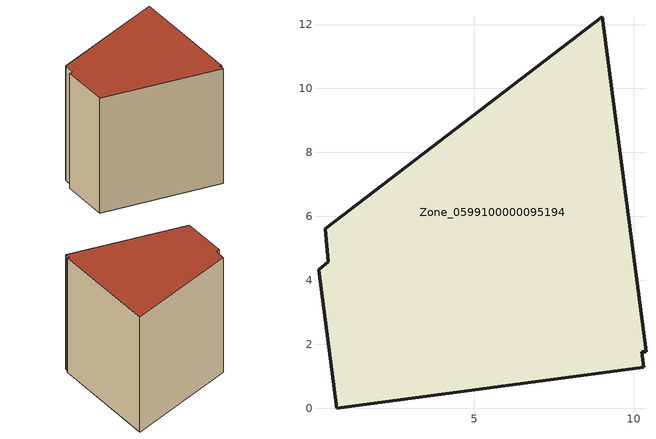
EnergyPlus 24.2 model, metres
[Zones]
Zone_0599100000095194
 floor ground (C_G): 0.44,4.58 0.35,5.61 9.01,12.24 10.38,1.76 10.24,1.77 10.3,1.28 0.7,0 0.13,4.33 z0
 wall outside (C_F): 0.7,0 10.3,1.28 10.24,1.77 10.38,1.76 9.01,12.24 0.35,5.61 0.44,4.58 0.13,4.33 0.7,0 z0:8.8
 roof outside (C_R): 10.38,1.76 9.01,12.24 0.35,5.61 0.44,4.58 0.13,4.33 0.7,0 10.3,1.28 10.24,1.77 z8.8
[BUILDING]
Pand.0599100000095194: North Axis=0; Terrain=City; Loads Convergence Tolerance Value=0.04; Temperature Convergence Tolerance Value=0.4; Solar Distribution=FullExterior; Maximum Number of Warmup Days=25; Minimum Number of Warmup Days=1
[Site:Location]
Rotterdam.The.Hague.AP_ZH_NLD Design_Conditions: Latitude=51.96; Longitude=4.45; Time Zone=1; Elevation=-4.5
[SITE:GROUNDTEMPERATURE:BUILDINGSURFACE]
18, 18, 18, 18, 18, 18, 18, 18, 18, 18, 18, 18
[MATERIAL] Thermal Absorptance=0.9; Solar Absorptance=0.7; Visible Absorptance=0.7
Name | Roughness | Thickness | Conductivity | Density | Specific Heat
G.TI.1992-2005 | MediumSmooth | 0.15 | 0.06 | 540 | 1210
F.TI.1992-2005 | Rough | 0.3 | 0.12 | 1920 | 840
R.TI.1992-2005 | MediumRough | 0.2 | 0.08 | 1500 | 1000
[CONSTRUCTION]
C_G: G.TI.1992-2005
C_F: F.TI.1992-2005
C_R: R.TI.1992-2005
[ZONE]
Zone_0599100000095194: Type=1; Multiplier=1; Ceiling Height=Autocalculate; Volume=Autocalculate; Floor Area=autocalculate; Part of Total Floor Area=Yes
[ZONEINFILTRATION:DESIGNFLOWRATE]
Infil_Zone_0599100000095194: Zone or ZoneList or Space or SpaceList=Zone_0599100000095194; Schedule=AlwaysOn; Design Flow Rate Calculation Method=Flow/Area; Flow Rate per Floor Area=0.0015; Constant Term Coefficient=1; Temperature Term Coefficient=0; Velocity Term Coefficient=0; Velocity Squared Term Coefficient=0
[HVACTEMPLATE:ZONE:IDEALLOADSAIRSYSTEM]
Zone_0599100000095194: Maximum Heating Supply Air Temperature=50; Minimum Cooling Supply Air Temperature=13; Maximum Heating Supply Air Humidity Ratio=0.0156; Minimum Cooling Supply Air Humidity Ratio=0.0077; Heating Limit=NoLimit; Cooling Limit=NoLimit; Dehumidification Control Type=ConstantSensibleHeatRatio; Cooling Sensible Heat Ratio=0.7; Dehumidification Setpoint=60; Humidification Control Type=None; Humidification Setpoint=30; Outdoor Air Method=None; Outdoor Air Flow Rate per Person=0.00944; Outdoor Air Flow Rate per Zone Floor Area=0; Outdoor Air Flow Rate per Zone=0; Demand Controlled Ventilation Type=None; Outdoor Air Economizer Type=NoEconomizer; Heat Recovery Type=None; Sensible Heat Recovery Effectiveness=0.7; Latent Heat Recovery Effectiveness=0.65
[ZONECONTROL:THERMOSTAT]
ThermostatControl_Zone_0599100000095194: Zone or ZoneList=Zone_0599100000095194; Control Type Schedule=DualSetpointControlType; Control 1=Thermostat_Zone_0599100000095194; Temperature Difference Between Cutout And Setpoint=0
[THERMOSTATSETPOINT:DUALSETPOINT]
Thermostat_Zone_0599100000095194: Heating Setpoint Temperature Schedule=HeatingSetpoint_Zone_0599100000095194; Cooling Setpoint Temperature Schedule=CoolingSetpoint_Zone_0599100000095194
[SCHEDULE:COMPACT]
HeatingSetpoint_Zone_0599100000095194: Through: 12/31, For: AllDays, Until: 24:00, 21
CoolingSetpoint_Zone_0599100000095194: Through: 12/31, For: AllDays, Until: 24:00, 24
DualSetpointControlType: Through: 12/31, For: AllDays, Until: 24:00, 4
AlwaysOn: Through: 12/31, For: AllDays, Until: 24:00, 1
